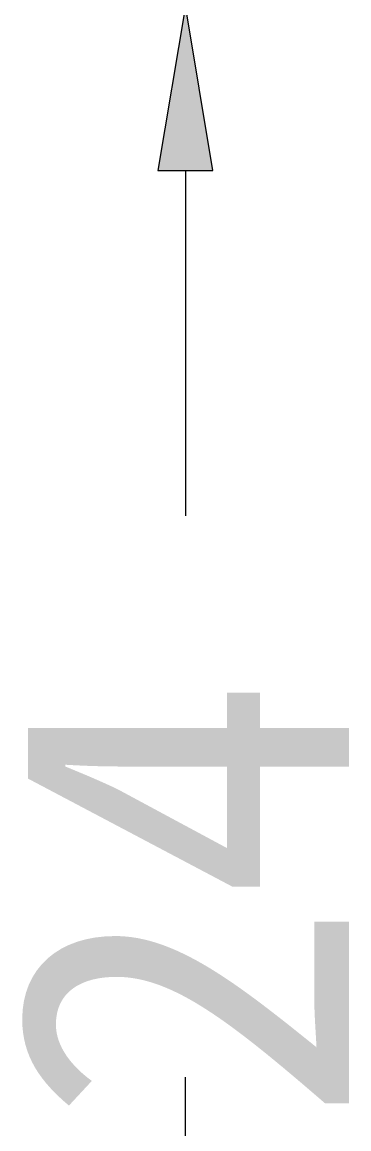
# Model space of a CAD drawing. Header units: inches. Extents: x 0 to 40, y 35.9 to 64.1.
# Drawn here: x 4.45 to 4.783, y 48.387 to 49.517 of the extents above; entities that cross this region are included whole.
import ezdxf

# ---------------------------------------------------------------- set-up
doc = ezdxf.new("R2010")
doc.units = ezdxf.units.IN
doc.header["$MEASUREMENT"] = 0

# ---------------------------------------------------------------- blocks, each defined once
blk = doc.blocks.new('block 3384')
at = {"color": 5, "lineweight": 18, "true_color": 0x0000ff}
blk.add_lwpolyline([(4.6162, 49.3658), (4.6162, 49.0132)], dxfattribs=at)
blk = doc.blocks.new('block 3385')
at = {"color": 5, "lineweight": 18, "true_color": 0x0000ff}
blk.add_lwpolyline([(4.6162, 48.0876), (4.6162, 48.4402)], dxfattribs=at)
blk = doc.blocks.new('block 3386')
at = {"true_color": 0x0000ff}
h = blk.add_hatch(color=5, dxfattribs=at)
h.dxf.hatch_style = 2
h.paths.add_polyline_path([(4.5881, 49.3658), (4.6442, 49.3658), (4.6162, 49.5341)])
at = {"lineweight": 0}
blk.add_lwpolyline([(4.5881, 49.3658), (4.6442, 49.3658), (4.6162, 49.5341), (4.5881, 49.3658)], dxfattribs=at)
blk = doc.blocks.new('block 3388')
at = {"color": 4, "true_color": 0x00ffff, "insert": (4.7828, 48.392), "char_height": 0.336544, "attachment_point": 7, "rotation": 90}
blk.add_mtext('\\fTxt|b0|i0|c0|p34;\\W1;24', dxfattribs=at)
blk = doc.blocks.new('block 3381')
for name in ['block 3386', 'block 3384', 'block 3388', 'block 3385']:
    blk.add_blockref(name, (0, 0))

msp = doc.modelspace()

# ---------------------------------------------------------------- block references
msp.add_blockref('block 3381', (0, 0))

doc.saveas('drawing.dxf')
